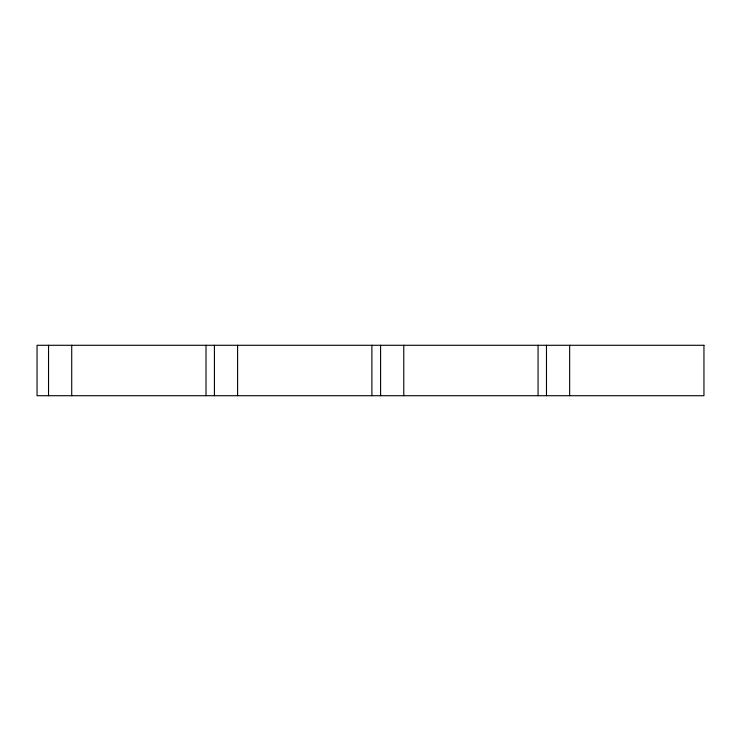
<?xml version="1.0" encoding="UTF-8"?>
<svg xmlns="http://www.w3.org/2000/svg" width="741" height="741" viewBox="0 0 741 741"><rect width="100%" height="100%" fill="white"/><g stroke="black" fill="none" stroke-linecap="round" stroke-linejoin="round"><path stroke-width="1.11" d="M569.653 345.287L569.653 395.713M546.478 345.287L546.478 395.713M538.068 345.287L538.068 395.713M403.771 345.287L403.771 395.713M380.596 345.287L380.596 395.713M371.889 345.287L371.889 395.713M237.592 345.287L237.592 395.713M214.418 345.287L214.418 395.713M206.017 345.287L206.017 395.713M71.72 345.287L71.72 395.713M48.535 345.287L48.535 395.713M703.95 345.287L37.05 345.287L37.05 395.713L703.95 395.713L703.95 345.287"/></g></svg>
